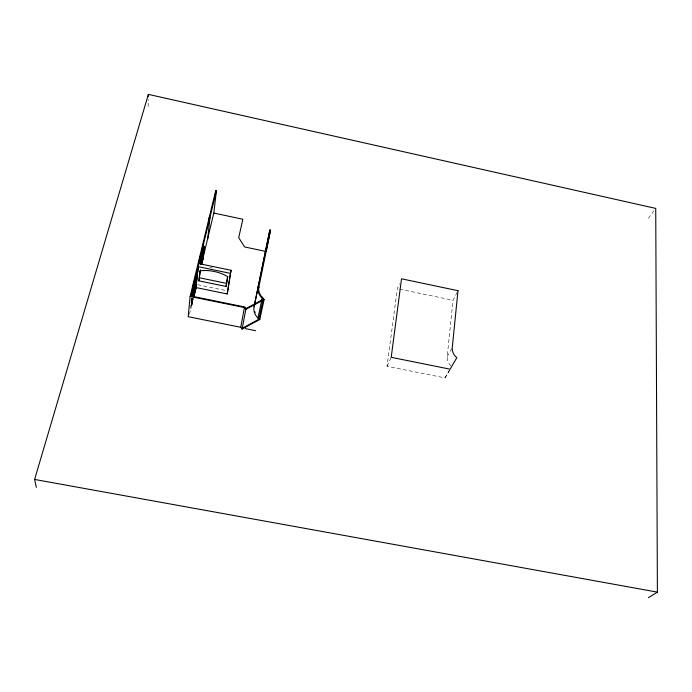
<?xml version="1.0" encoding="UTF-8"?>
<svg xmlns="http://www.w3.org/2000/svg" width="692" height="692" viewBox="0 0 692 692"><rect width="100%" height="100%" fill="white"/><g stroke="black" fill="none" stroke-linecap="round" stroke-linejoin="round"><path stroke-width="0.52" stroke-dasharray="3.46 2.59" d="M148.123 106.577L148.27 99.458M193.129 298.442L191.39 305.665L191.719 298.451M191.26 304.35L191.857 298.166L191.078 301.167M191.39 305.665L192.16 298.529M191.537 304.895L191.995 304.99L192.696 298.338L191.018 305.587M450.933 365.869A11.738 10.095 30.4 0 1 447.205 356.665L453.001 300.285L457.55 291.566M449.627 370.03L445.017 377.918L387.036 366.284L397.355 288.633L399.44 283.72M191.053 302.214L192.013 298.217M190.222 308.303L192.488 298.858M189.522 314.203L193.215 298.823M191.995 304.99L193.526 298.52M387.036 366.284L391.205 357.314M447.205 356.665L451.764 348.586M445.017 377.918L450.103 369.191M648.369 218.343L654.502 210.065M197.687 284.741L226.864 290.735M399.457 289.074L453.001 300.285M209.866 267.622A23.372 11.556 13.1 0 1 212.323 267.925"/><path stroke-width="1.04" d="M148.33 96.404L148.373 94.371L655.731 208.404L657.4 592.127L648.473 597.629M201.649 263.661L213.811 213.049L216.432 190.646L215.766 190.499L190.11 296.47L188.207 316.702L240.755 327.299L242.079 329.115L259.829 319.445L264.093 299.575L262.726 297.733A13.909 11.946 12.8 0 1 258.808 286.825L258.401 288.849M191.918 296.418L196.874 275.65L195.602 288.114L193.371 297.404M192.056 296.107L192.359 293.01M192.29 296.487L197.194 276.523L196.727 276.428L196.225 281.385M192.834 296.505L193.206 293.183M195.092 288.365L196.156 277.89M193.172 296.358L195.654 283.884M196.078 279.732L196.502 275.572M195.715 286.341L195.516 288.322L195.974 288.408L193.76 297.525M195.914 287.543L198.05 266.662L230.401 273.366L227.236 293.962L195.914 287.543L193.708 296.773M195.914 288.538L197.194 276.523M197.393 277.198L197.609 275.105M197.938 271.956L198.258 268.816M198.933 280.865L199.997 270.901A23.407 11.522 13 0 1 227.521 276.592L226.042 286.445L198.933 280.865L200.516 269.828M202.254 249.215L202.462 247.234M202.081 259.292L203.353 247.416M200.844 264.456L202.669 254.725M203.362 248.307L203.595 246.162L203.595 249.051M202.825 256.196L203.5 250.521M202.886 259.465L204.175 247.589M201.649 264.621L202.938 259.353L204.27 247.113L203.811 247.018M208.958 220.238L209.304 217.115L209.987 217.253L207.704 239.181M215.273 194.763L215.766 190.499M226.872 282.414L227.763 276.489M198.794 263.583L231.085 270.287L227.236 293.962M240.755 327.299L244.414 307.542L190.11 296.47M242.079 329.115L245.989 308.554L244.838 306.997L190.966 296.012L216.432 190.646M259.829 319.445L258.877 319.237L257.242 317.273A14.134 12.274 12.3 0 1 254.059 306.876L269.854 230.003L270.52 230.142L266.195 251.499L244.596 246.949L238.723 237.667L242.831 219.243L213.811 213.049M254.059 306.876L269.854 229.995M258.41 289.195L270.52 230.142M257.969 317.991L262.173 298.088L261.429 297.352A14.601 12.543 12.8 0 1 258.116 286.696M230.401 273.366L231.085 270.287M226.042 286.445L226.725 283.4L199.659 277.829M204.27 247.113L200.351 263.375L199.893 263.28M201.285 264.283L202.211 259.007M199.564 273.409L200.17 270.823M193.155 285.753L194.867 278.677M198.673 262.899L199.685 258.721M200.187 256.637L200.948 253.497M203.595 246.162L199.434 263.392L203.958 246.24M196.874 275.65L192.212 293.356M36.365 487.376L34.6 479.444L148.373 94.371M242.269 328.285L258.877 319.237L263.116 299.359L262.173 298.088M245.989 308.554L263.116 299.359L264.093 299.575L245.79 309.411L244.414 307.542M34.6 479.444L657.4 592.127M245.297 328.613L255.668 330.698M202.488 259.258L202.938 259.353M255.14 312.646A13.459 11.686 12.3 0 1 254.855 311.72M458 290.701L452.265 347.695A11.928 10.198 30.2 0 0 456.832 357.678L450.103 369.191L391.205 357.314L401.524 278.807L458 290.701"/></g></svg>
